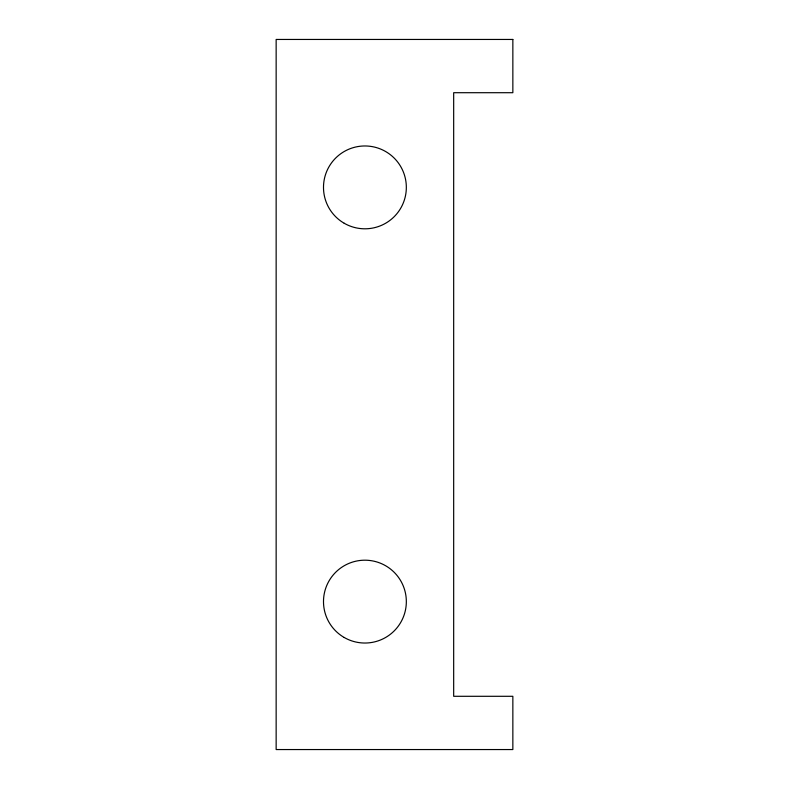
<?xml version="1.0" encoding="UTF-8"?>
<svg xmlns="http://www.w3.org/2000/svg" width="789" height="789" viewBox="0 0 789 789"><rect width="100%" height="100%" fill="white"/><g stroke="black" fill="none" stroke-linecap="round" stroke-linejoin="round"><path stroke-width="1.18" d="M512.85 39.45L276.15 39.45L276.15 749.55L512.85 749.55L512.85 696.293L453.675 696.293L453.675 92.707L512.85 92.707L512.85 39.45M344.201 637.482A41.422 41.422 0 0 0 406.335 601.612A41.422 41.422 0 0 0 344.201 565.743A41.422 41.422 0 0 0 344.201 637.482M344.201 223.257A41.422 41.422 0 0 0 406.335 187.387A41.422 41.422 0 0 0 344.201 151.518A41.422 41.422 0 0 0 344.201 223.257"/></g></svg>
